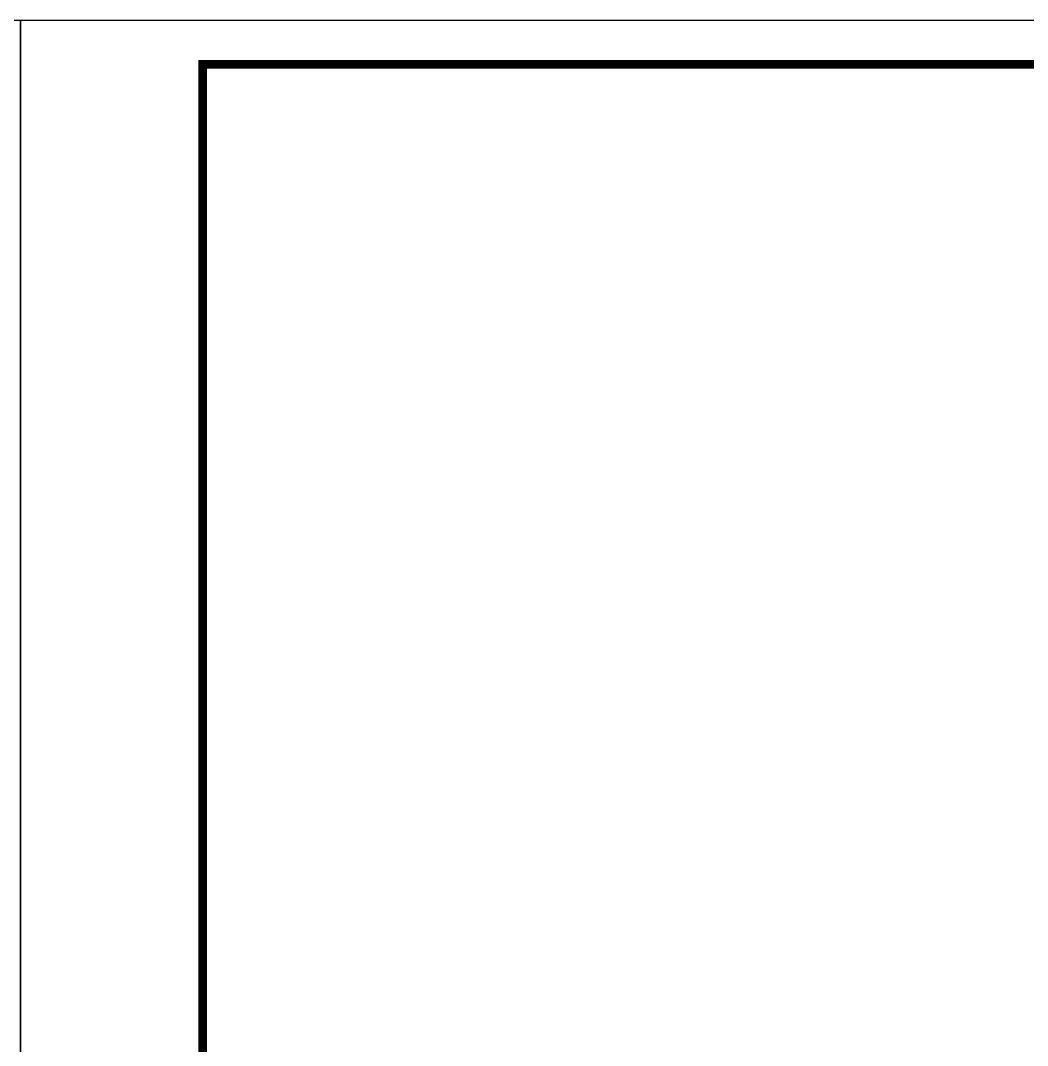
# Model space of a CAD drawing. Header units: millimetres. Extents: x 30557 to 235556, y -116603 to -73383.
# Drawn here: x 47189 to 48339, y -74553 to -73383 of the extents above; entities that cross this region are included whole.
import ezdxf

# ---------------------------------------------------------------- set-up
doc = ezdxf.new("R2010")
doc.units = ezdxf.units.MM

# ---------------------------------------------------------------- blocks, each defined once
blk = doc.blocks.new('supcon图框')
at = {"linetype": 'Continuous'}
for p, q in [((6145.7, 4361.7), (1987.7, 4361.7)), ((1987.7, 4361.7), (1987.7, 1421.7)), ((6145.7, 1421.7), (6145.7, 4361.7))]:
    blk.add_line(p, q, dxfattribs=at)
at = {"linetype": 'Continuous', "const_width": 10}
blk.add_lwpolyline([(2195.7, 4311.7), (6095.7, 4311.7), (6095.7, 1471.7), (2195.7, 1471.7)], close=True, dxfattribs=at)

msp = doc.modelspace()

# ---------------------------------------------------------------- block references
for p in [(41043.2, -77744.7), (45201.2, -77744.7)]:
    msp.add_blockref('supcon图框', p)

doc.saveas('drawing.dxf')
